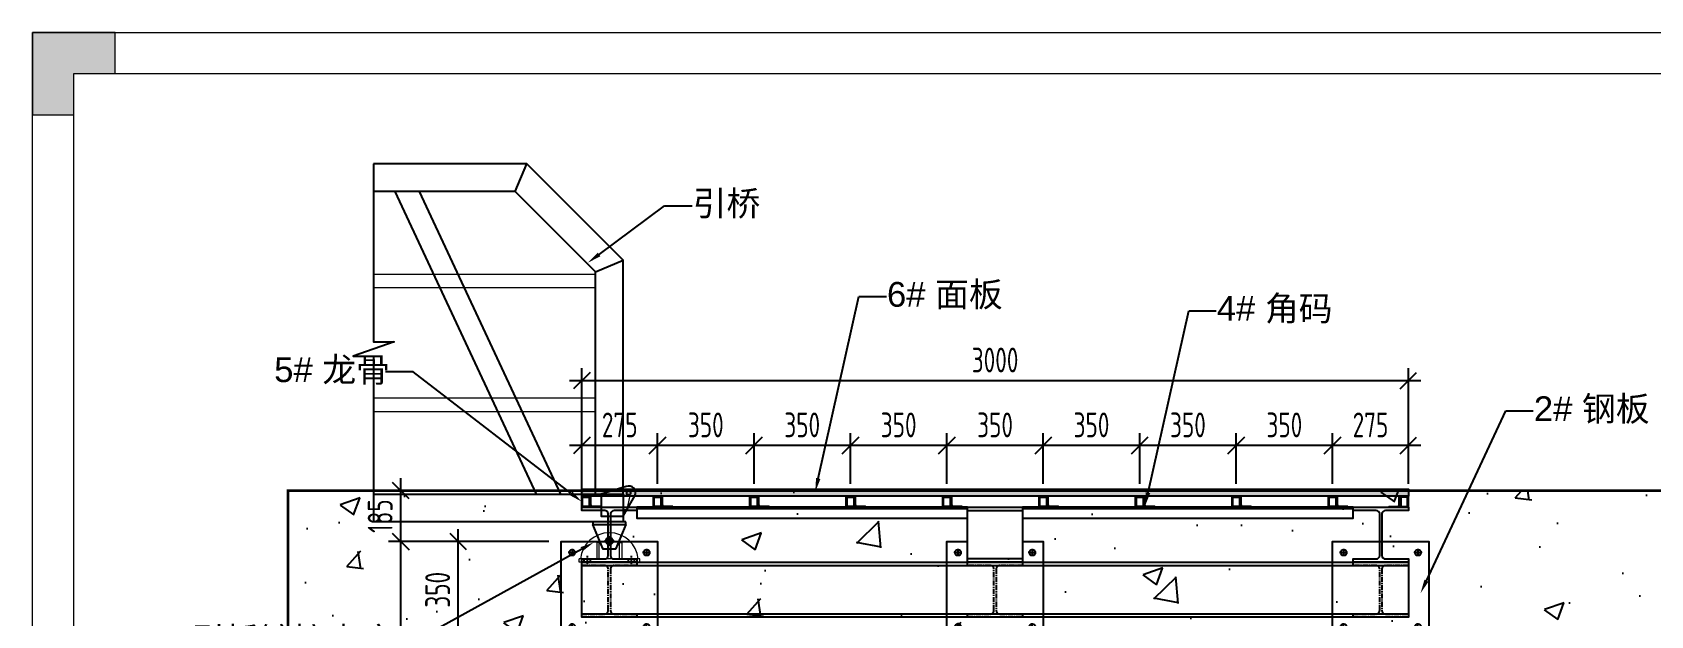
# Model space of a CAD drawing. Header units: millimetres. Extents: x 4 to 2106212, y -117026 to 198097.
# Drawn here: x 1875384 to 1881258, y 188018 to 190137 of the extents above; entities that cross this region are included whole.
import ezdxf
from ezdxf import colors
from ezdxf.entities.mleader import LeaderData, LeaderLine
from ezdxf.math import Vec2, Vec3

# ---------------------------------------------------------------- set-up
doc = ezdxf.new("R2010")
doc.units = ezdxf.units.MM
doc.linetypes.add('CENTER', pattern=[0.6, 0.375, -0.075, 0.075, -0.075])
doc.linetypes.add('CENTER2', pattern=[28.575, 19.05, -3.175, 3.175, -3.175])
for name, color, linetype in [('H200', 3, 'Continuous'), ('STEEL', 34, 'Continuous'), ('标注', 9, 'Continuous'), ('铝横梁', 220, 'Continuous'), ('铝通', 4, 'Continuous')]:
    doc.layers.add(name, color=color, linetype=linetype)
for name, color, linetype, lineweight in [('加强板', 140, 'Continuous', 18), ('图框', 7, 'Continuous', 13), ('型材', 7, 'Continuous', 15), ('文本', 3, 'Continuous', 13), ('结构', 4, 'Continuous', 18)]:
    doc.layers.add(name, color=color, linetype=linetype, lineweight=lineweight)
doc.styles.add('Arial', font='arial.ttf')
doc.styles.add('hztxt', font='ros1.shx', dxfattribs={"width": 0.8, "bigfont": 'hztxt.shx'})
doc.dimstyles.new('DIM-30', dxfattribs={"dimscale": 30, "dimtxt": 3, "dimasz": 2, "dimexe": 1.5, "dimexo": 1.5, "dimgap": 1, "dimtad": 1, "dimdec": 1, "dimdsep": 46, "dimtxsty": 'hztxt', "dimblk": 'OBLIQUE', "dimcen": 0, "dimdle": 1.5, "dimclrd": 9, "dimclre": 9, "dimclrt": 2, "dimadec": 1, "dimazin": 0, "dimtfac": 1, "dimtdec": 1, "dimtix": 1, "dimtmove": 2, "dimatfit": 3, "dimldrblk": 'OBLIQUE', "dimfxl": 15, "dimtolj": 1, "dimtzin": 0, "dimarcsym": 1})
pattern_1 = [(45, (-1939890.487, -198056.1196), (-3.367596045, 3.367596045), []), (45, (-1939888.242, -198056.1196), (-3.367596045, 3.367596045), [])]

# ---------------------------------------------------------------- blocks, each defined once
blk = doc.blocks.new('GW-TK')
at = {"layer": '图框', "linetype": 'Continuous', "lineweight": 0}
h = blk.add_hatch(color=256, dxfattribs=at)
h.dxf.hatch_style = 1
h.paths.add_polyline_path([(927183.55, 464715.01), (927183.55, 464705.01), (927188.55, 464705.01), (927188.55, 464710.01), (927193.56, 464710.01), (927193.56, 464715.01)])
blk.add_lwpolyline([(927188.55, 464705.01), (927188.55, 464710.01), (927193.56, 464710.01), (927193.56, 464715.01), (927183.55, 464715.01), (927183.55, 464705.01)], close=True, dxfattribs=at)
at = {"layer": '图框'}
for points in [[(927183.55, 464715.01), (927603.55, 464715.01), (927603.55, 464418.01), (927183.55, 464418.01)], [(927188.55, 464710.01), (927598.55, 464710.01), (927598.55, 464423.01), (927188.55, 464423.01)]]:
    blk.add_lwpolyline(points, close=True, dxfattribs=at)
blk = doc.blocks.new('*U768')
at = {"color": 252, "linetype": 'CENTER', "ltscale": 0.52}
for p, q in [((402.9, -670, 0), (431.5, -670, 0)), ((417.2, -655.7, 0), (417.2, -684.3, 0))]:
    blk.add_line(p, q, dxfattribs=at)
at = {"color": 252, "elevation": 0}
blk.add_lwpolyline([(-439.5, 700), (-439.5, 53.3), (-364.1, 53.3), (-512.2, 1.6), (-439.5, 1.6), (-439.5, -600)], dxfattribs=at)
blk.add_lwpolyline([(477.2, -600), (357.2, -600), (357.2, -610), (477.2, -610)], close=True, dxfattribs=at)
blk.add_lwpolyline([(477.2, -610), (441.1, -696.7, -0.315452), (436.4, -700), (397.9, -700, -0.315452), (393.2, -696.7), (357.2, -610)], format="xyb", dxfattribs=at)
at = {"color": 252}
blk.add_circle((417.2, -670, 0), 13, dxfattribs=at)
at = {"layer": '加强板', "color": 252, "elevation": 0}
blk.add_lwpolyline([(467.2, -505), (467.2, -555), (482.2, -555), (492.2, -505)], close=True, dxfattribs=at)
at = {"layer": '型材', "color": 252, "elevation": 0}
for points in [[(-439.5, 300), (367.2, 300), (367.2, 250), (-439.5, 250)], [(-439.5, -150), (367.2, -150), (367.2, -200), (-439.5, -200)]]:
    blk.add_lwpolyline(points, dxfattribs=at)
at = {"layer": '铝横梁', "color": 252, "elevation": 0}
for points in [[(-361.6, 600), (151.9, -500)], [(-273.3, 600), (240.2, -500)]]:
    blk.add_lwpolyline(points, dxfattribs=at)
at = {"layer": '铝通', "color": 252, "elevation": 0}
for points in [[(467.2, -500), (467.2, 350), (117.2, 700), (-439.5, 700)], [(75.7, 600), (117.2, 700)], [(367.2, -500), (367.2, 308.6), (75.7, 600), (-439.5, 600)], [(367.2, 308.6), (467.2, 350)], [(-439.5, -500), (467.2, -500), (467.2, -600), (-439.5, -600)]]:
    blk.add_lwpolyline(points, dxfattribs=at)
blk.add_lwpolyline([(509.9, -505.4, 0.668622), (478.4, -471.6), (387.2, -500), (387.2, -580), (467.2, -580)], format="xyb", close=True, dxfattribs=at)
at = {"layer": '铝通', "color": 252}
blk.add_circle((487.2, -495, 0), 7, dxfattribs=at)
blk = doc.blocks.new('*U769')
at = {"color": 0, "linetype": 'ByBlock', "lineweight": -2, "transparency": 16777216}
blk.add_blockref('*U768', (0, 0), dxfattribs=at)
blk = doc.blocks.new('_Oblique')
at = {"color": 0, "linetype": 'ByBlock', "lineweight": -2}
blk.add_line((-0.5, -0.5), (0.5, 0.5), dxfattribs=at)
blk = doc.blocks.new('*D789')
at = {"color": 9, "lineweight": -2, "transparency": 16777216}
for p, q in [((1876721.8, 183991.6), (1876721.8, 188331.6)), ((1877258.7, 188286.6), (1876676.8, 188286.6)), ((1877258.7, 184036.6), (1876676.8, 184036.6))]:
    blk.add_line(p, q, dxfattribs=at)
at = {"layer": 'Defpoints', "color": 0, "transparency": 16777216}
for p in [(1876721.8, 188286.6), (1877303.7, 188286.6), (1877303.7, 184036.6)]:
    blk.add_point(p, dxfattribs=at)
at = {"color": 9, "lineweight": -2, "transparency": 16777216, "xscale": 60, "yscale": 60, "zscale": 60}
for p, rotation in [((1876721.8, 188286.6), 90), ((1876721.8, 184036.6), 270)]:
    blk.add_blockref('_Oblique', p, dxfattribs=dict(at, rotation=rotation))
at = {"color": 2, "transparency": 16777216, "insert": (1876646.8, 186161.6), "char_height": 90, "attachment_point": 5, "rotation": 90, "style": 'hztxt'}
blk.add_mtext('\\A1;4250', dxfattribs=at)
blk = doc.blocks.new('*U790')
at = {"layer": 'STEEL'}
for p, q in [((-148.2, 135), (-121.8, 135)), ((-135, 148.2), (-135, 121.8)), ((121.8, 135), (148.2, 135)), ((135, 148.2), (135, 121.8)), ((-148.2, -135), (-121.8, -135)), ((-135, -148.2), (-135, -121.8)), ((121.8, -135), (148.2, -135)), ((135, -148.2), (135, -121.8))]:
    blk.add_line(p, q, dxfattribs=at)
for points in [[(-100, -175), (-175, -175), (-175, 175), (-100, 175)], [(100, 175), (175, 175), (175, -175), (100, -175)]]:
    blk.add_lwpolyline(points, dxfattribs=at)
for centre in [(-135, 135), (135, 135), (-135, -135), (135, -135)]:
    blk.add_circle(centre, 11, dxfattribs=at)
blk = doc.blocks.new('*U791')
at = {"color": 0, "linetype": 'ByBlock', "lineweight": -2, "transparency": 16777216}
blk.add_blockref('*U790', (0, 0), dxfattribs=at)
blk = doc.blocks.new('*U792')
at = {"layer": 'STEEL'}
for p, q in [((-148.2, 135), (-121.8, 135)), ((-135, 148.2), (-135, 121.8)), ((121.8, 135), (148.2, 135)), ((135, 148.2), (135, 121.8)), ((-148.2, -135), (-121.8, -135)), ((-135, -148.2), (-135, -121.8)), ((121.8, -135), (148.2, -135)), ((135, -148.2), (135, -121.8))]:
    blk.add_line(p, q, dxfattribs=at)
for points in [[(-100, -175), (-175, -175), (-175, 175), (-100, 175)], [(100, 175), (175, 175), (175, -175), (100, -175)]]:
    blk.add_lwpolyline(points, dxfattribs=at)
for centre in [(-135, 135), (135, 135), (-135, -135), (135, -135)]:
    blk.add_circle(centre, 11, dxfattribs=at)
blk = doc.blocks.new('*U793')
at = {"color": 0, "linetype": 'ByBlock', "lineweight": -2, "transparency": 16777216}
blk.add_blockref('*U792', (0, 0), dxfattribs=at)
blk = doc.blocks.new('*U794')
at = {"layer": 'STEEL'}
for p, q in [((-148.2, 135), (-121.8, 135)), ((-135, 148.2), (-135, 121.8)), ((121.8, 135), (148.2, 135)), ((135, 148.2), (135, 121.8)), ((-148.2, -135), (-121.8, -135)), ((-135, -148.2), (-135, -121.8)), ((121.8, -135), (148.2, -135)), ((135, -148.2), (135, -121.8))]:
    blk.add_line(p, q, dxfattribs=at)
for points in [[(-100, -175), (-175, -175), (-175, 175), (-100, 175)], [(100, 175), (175, 175), (175, -175), (100, -175)]]:
    blk.add_lwpolyline(points, dxfattribs=at)
for centre in [(-135, 135), (135, 135), (-135, -135), (135, -135)]:
    blk.add_circle(centre, 11, dxfattribs=at)
blk = doc.blocks.new('*U795')
at = {"color": 0, "linetype": 'ByBlock', "lineweight": -2, "transparency": 16777216}
blk.add_blockref('*U794', (0, 0), dxfattribs=at)
blk = doc.blocks.new('*U822')
h = blk.add_hatch()
h.set_pattern_fill('AR-CONC', color=252, scale=4, angle=-1.78635)
h.set_pattern_definition([(48.21365, (-1955493.9, -187048), (726.39706, -86.44208), [76.2, -838.2]), (353.21365, (-1955493.9, -187048), (-117.08218, 768.2505), [60.96, -670.56234]), (98.665094, (-1955433.35, -187055.2), (609.31489, 681.8084), [64.76004, -712.36098]), (44.39785, (-1955487.55, -186844.9), (1078.5469, -201.8886), [114.3, -1257.3]), (94.849206, (-1955397.7, -186861.7), (980.00676, 959.62144), [97.1401, -1068.54243]), (349.3978, (-1955487.6, -186844.9), (980.00676, 959.62144), [91.43987, -1005.8389]), (19.21365, (-1955387.6, -186898.8), (593.41132, -427.76689), [76.2, -838.2]), (324.21365, (-1955387.6, -186898.8), (270.0545, 728.68768), [60.96, -670.56]), (69.665094, (-1955338.1, -186934.5), (863.4658, 300.9208), [64.76004, -712.35975]), (35.713649, (-1955493.89, -187047.98), (22.89163, 337.670666), [0, -662.432, 0, -680.72, 0, -673.1]), (5.713649, (-1955493.9, -187048), (279.640336, 392.19577), [0, -388.112, 0, -647.192, 0, -256.54]), (325.713649, (-1955720.34, -187040.92), (541.38448, -39.810717), [0, -254, 0, -792.48, 0, -1051.56]), (315.71365, (-1955821.9, -187037.75), (595.39922, 83.18622), [0, -330.2, 0, -526.288, 0, -746.76])])
h.paths.add_polyline_path([(2495.4, 116.7), (2690.3, 116.7), (2310.4, 226.6), (2500, 226.6), (2500, 2594.8), (-232.2, 2594.8), (-2500, 2594.8), (-2500, 226.6), (-2310.4, 226.6), (-2690.3, 116.7), (-2495.4, 116.7), (-2495.4, -2405.2), (-287.2, -2405.2), (-287.2, -2594.8), (-177.3, -2214.9), (-177.3, -2409.9), (2495.4, -2409.9)])
at = {"color": 252, "const_width": 10}
for points in [[(-2495.4, -2409.9), (-2495.4, 116.7), (-2690.3, 116.7), (-2310.4, 226.6), (-2500, 226.6), (-2500, 2594.8), (-227.4, 2594.8)], [(-2495.4, -2405.2), (-287.2, -2405.2), (-287.2, -2594.8), (-177.3, -2214.9), (-177.3, -2409.9), (2495.4, -2409.9), (2495.4, 116.7), (2690.3, 116.7), (2310.4, 226.6), (2500, 226.6), (2500, 2594.8), (-232.2, 2594.8)]]:
    blk.add_lwpolyline(points, dxfattribs=at)
blk = doc.blocks.new('*U823')
at = {"layer": 'H200', "color": 0, "linetype": 'ByBlock', "lineweight": -2, "transparency": 16777216}
blk.add_blockref('*U822', (0, 0), dxfattribs=at)
blk = doc.blocks.new('*D826')
at = {"color": 9, "lineweight": -2, "transparency": 16777216}
for p, q in [((1876930.3, 187891.6), (1876930.3, 188331.6)), ((1877258.7, 188286.6), (1876885.3, 188286.6)), ((1877258.7, 187936.6), (1876885.3, 187936.6))]:
    blk.add_line(p, q, dxfattribs=at)
at = {"layer": 'Defpoints', "color": 0, "transparency": 16777216}
for p in [(1876930.3, 188286.6), (1877303.7, 188286.6), (1877303.7, 187936.6)]:
    blk.add_point(p, dxfattribs=at)
at = {"color": 9, "lineweight": -2, "transparency": 16777216, "xscale": 60, "yscale": 60, "zscale": 60}
for p, rotation in [((1876930.3, 188286.6), 90), ((1876930.3, 187936.6), 270)]:
    blk.add_blockref('_Oblique', p, dxfattribs=dict(at, rotation=rotation))
at = {"color": 2, "transparency": 16777216, "insert": (1876855.3, 188111.6), "char_height": 90, "attachment_point": 5, "rotation": 90, "style": 'hztxt'}
blk.add_mtext('\\A1;350', dxfattribs=at)
blk = doc.blocks.new('*D827')
at = {"color": 9, "lineweight": -2, "transparency": 16777216}
for p, q in [((1876721.8, 188241.6), (1876721.8, 188516.6)), ((1877258.7, 188471.6), (1876676.8, 188471.6)), ((1877258.7, 188286.6), (1876676.8, 188286.6))]:
    blk.add_line(p, q, dxfattribs=at)
at = {"layer": 'Defpoints', "color": 0, "transparency": 16777216}
for p in [(1876721.8, 188471.6), (1877303.7, 188471.6), (1877303.7, 188286.6)]:
    blk.add_point(p, dxfattribs=at)
at = {"color": 9, "lineweight": -2, "transparency": 16777216, "xscale": 60, "yscale": 60, "zscale": 60}
for p, rotation in [((1876721.8, 188471.6), 90), ((1876721.8, 188286.6), 270)]:
    blk.add_blockref('_Oblique', p, dxfattribs=dict(at, rotation=rotation))
at = {"color": 2, "transparency": 16777216, "insert": (1876646.8, 188379.1), "char_height": 90, "attachment_point": 5, "rotation": 90, "style": 'hztxt'}
blk.add_mtext('\\A1;185', dxfattribs=at)
blk = doc.blocks.new('JAGZZ')
at = {"color": 1, "linetype": 'CENTER2', "ltscale": 0.2}
for p, q in [((524724.7, 13006.5), (524689.4, 13006.5)), ((524707.1, 12988.9), (524707.1, 13024.1)), ((524616.1, 12929.5), (524616.1, 12941.5)), ((524627.1, 12917.9), (524627.1, 12953.1)), ((524638.1, 12929.5), (524638.1, 12941.5)), ((524776.1, 12929.5), (524776.1, 12941.5)), ((524787.1, 12917.9), (524787.1, 12953.1)), ((524798.1, 12929.5), (524798.1, 12941.5))]:
    blk.add_line(p, q, dxfattribs=at)
at = {"layer": '结构', "color": 4}
for p, q in [((524597.1, 12929.5), (524597.1, 12941.5)), ((524817.1, 12941.5), (524597.1, 12941.5)), ((524817.1, 12929.5), (524597.1, 12929.5)), ((524817.1, 12929.5), (524817.1, 12941.5))]:
    blk.add_line(p, q, dxfattribs=at)
for points in [[(524670.1, 12941.5), (524670.1, 13001.5), (524662.1, 13001.5), (524662.1, 12941.5)], [(524744.1, 12941.5), (524744.1, 13001.5), (524752.1, 13001.5), (524752.1, 12941.5)]]:
    blk.add_lwpolyline(points, close=True, dxfattribs=at)
at = {"layer": '结构'}
blk.add_circle((524707.1, 13006.5), 13, dxfattribs=at)
at = {"layer": '结构', "color": 4}
blk.add_arc((524707.1, 12931), 105.5, 5.72481, 174.27519, dxfattribs=at)
blk = doc.blocks.new('*U1346')
at = {"layer": 'STEEL'}
h = blk.add_hatch(dxfattribs=at)
h.set_pattern_fill('ANSI32', color=5, scale=0.5)
h.set_pattern_definition(pattern_1)
h.paths.add_polyline_path([(-5, 20), (-3, 20, -0.414214), (-2, 19), (-2, -12.5, 0.414214), (2.5, -17), (34, -17, -0.414214), (35, -18), (35, -20), (-5, -20)])
at = {"layer": 'STEEL', "color": 5}
for p, q in [((-3, 20), (-5, 20)), ((-5, 20), (-5, -20)), ((-2, -12.5), (-2, 19)), ((-5, -20), (35, -20)), ((34, -17), (2.5, -17)), ((35, -20), (35, -18))]:
    blk.add_line(p, q, dxfattribs=at)
for centre, radius, start, end in [((-3, 19), 1, 0, 90), ((2.5, -12.5), 4.5, 180, 270), ((34, -18), 1, 0, 90)]:
    blk.add_arc(centre, radius, start, end, dxfattribs=at)
at = {"layer": '铝通', "color": 0}
for points in [[(-5, -20), (-35, -20), (-35, 20), (-5, 20)], [(-8, -17), (-32, -17), (-32, 17), (-8, 17)]]:
    blk.add_lwpolyline(points, close=True, dxfattribs=at)
blk = doc.blocks.new('*U1347')
at = {"color": 0, "linetype": 'ByBlock', "lineweight": -2, "transparency": 16777216}
blk.add_blockref('*U1346', (0, 0), dxfattribs=at)
blk = doc.blocks.new('*U1349')
at = {"layer": 'STEEL'}
h = blk.add_hatch(dxfattribs=at)
h.set_pattern_fill('ANSI32', color=5, scale=0.5)
h.set_pattern_definition(pattern_1)
h.paths.add_polyline_path([(-5, 20), (-3, 20, -0.414214), (-2, 19), (-2, -12.5, 0.414214), (2.5, -17), (34, -17, -0.414214), (35, -18), (35, -20), (-5, -20)])
at = {"layer": 'STEEL', "color": 5}
for p, q in [((-3, 20), (-5, 20)), ((-5, 20), (-5, -20)), ((-2, -12.5), (-2, 19)), ((-5, -20), (35, -20)), ((34, -17), (2.5, -17)), ((35, -20), (35, -18))]:
    blk.add_line(p, q, dxfattribs=at)
for centre, radius, start, end in [((-3, 19), 1, 0, 90), ((2.5, -12.5), 4.5, 180, 270), ((34, -18), 1, 0, 90)]:
    blk.add_arc(centre, radius, start, end, dxfattribs=at)
at = {"layer": '铝通', "color": 0}
for points in [[(-5, -20), (-35, -20), (-35, 20), (-5, 20)], [(-8, -17), (-32, -17), (-32, 17), (-8, 17)]]:
    blk.add_lwpolyline(points, close=True, dxfattribs=at)
blk = doc.blocks.new('*U1348')
at = {"color": 0, "linetype": 'ByBlock', "lineweight": -2, "transparency": 16777216}
blk.add_blockref('*U1349', (0, 0), dxfattribs=at)
blk = doc.blocks.new('*U1351')
at = {"layer": 'STEEL'}
h = blk.add_hatch(dxfattribs=at)
h.set_pattern_fill('ANSI32', color=5, scale=0.5)
h.set_pattern_definition(pattern_1)
h.paths.add_polyline_path([(-5, 20), (-3, 20, -0.414214), (-2, 19), (-2, -12.5, 0.414214), (2.5, -17), (34, -17, -0.414214), (35, -18), (35, -20), (-5, -20)])
at = {"layer": 'STEEL', "color": 5}
for p, q in [((-3, 20), (-5, 20)), ((-5, 20), (-5, -20)), ((-2, -12.5), (-2, 19)), ((-5, -20), (35, -20)), ((34, -17), (2.5, -17)), ((35, -20), (35, -18))]:
    blk.add_line(p, q, dxfattribs=at)
for centre, radius, start, end in [((-3, 19), 1, 0, 90), ((2.5, -12.5), 4.5, 180, 270), ((34, -18), 1, 0, 90)]:
    blk.add_arc(centre, radius, start, end, dxfattribs=at)
at = {"layer": '铝通', "color": 0}
for points in [[(-5, -20), (-35, -20), (-35, 20), (-5, 20)], [(-8, -17), (-32, -17), (-32, 17), (-8, 17)]]:
    blk.add_lwpolyline(points, close=True, dxfattribs=at)
blk = doc.blocks.new('*U1350')
at = {"color": 0, "linetype": 'ByBlock', "lineweight": -2, "transparency": 16777216}
for p in [(0, 0), (350, 0), (700, 0), (1050, 0), (1400, 0), (1750, 0), (2100, 0), (2450, 0)]:
    blk.add_blockref('*U1351', p, dxfattribs=at)
blk = doc.blocks.new('*D1352')
at = {"color": 9, "lineweight": -2, "transparency": 16777216}
for p, q in [((1880103.7, 188496.6), (1880103.7, 188680.6)), ((1880378.7, 188496.6), (1880378.7, 188680.6)), ((1880423.7, 188635.6), (1880058.7, 188635.6))]:
    blk.add_line(p, q, dxfattribs=at)
at = {"layer": 'Defpoints', "color": 0, "transparency": 16777216}
for p in [(1880103.7, 188635.6), (1880103.7, 188451.6), (1880378.7, 188451.6)]:
    blk.add_point(p, dxfattribs=at)
at = {"color": 9, "lineweight": -2, "transparency": 16777216, "xscale": 60, "yscale": 60, "zscale": 60, "rotation": 180}
blk.add_blockref('_Oblique', (1880103.7, 188635.6), dxfattribs=at)
at = {"color": 9, "lineweight": -2, "transparency": 16777216, "xscale": 60, "yscale": 60, "zscale": 60}
blk.add_blockref('_Oblique', (1880378.7, 188635.6), dxfattribs=at)
at = {"color": 2, "transparency": 16777216, "insert": (1880241.2, 188710.6), "char_height": 90, "attachment_point": 5, "style": 'hztxt'}
blk.add_mtext('\\A1;275', dxfattribs=at)
blk = doc.blocks.new('*D1353')
at = {"color": 9, "lineweight": -2, "transparency": 16777216}
for p, q in [((1879753.7, 188496.6), (1879753.7, 188680.6)), ((1880103.7, 188496.6), (1880103.7, 188680.6)), ((1880148.7, 188635.6), (1879708.7, 188635.6))]:
    blk.add_line(p, q, dxfattribs=at)
at = {"layer": 'Defpoints', "color": 0, "transparency": 16777216}
for p in [(1879753.7, 188635.6), (1879753.7, 188451.6), (1880103.7, 188451.6)]:
    blk.add_point(p, dxfattribs=at)
at = {"color": 9, "lineweight": -2, "transparency": 16777216, "xscale": 60, "yscale": 60, "zscale": 60, "rotation": 180}
blk.add_blockref('_Oblique', (1879753.7, 188635.6), dxfattribs=at)
at = {"color": 9, "lineweight": -2, "transparency": 16777216, "xscale": 60, "yscale": 60, "zscale": 60}
blk.add_blockref('_Oblique', (1880103.7, 188635.6), dxfattribs=at)
at = {"color": 2, "transparency": 16777216, "insert": (1879928.7, 188710.6), "char_height": 90, "attachment_point": 5, "style": 'hztxt'}
blk.add_mtext('\\A1;350', dxfattribs=at)
blk = doc.blocks.new('*D1354')
at = {"color": 9, "lineweight": -2, "transparency": 16777216}
for p, q in [((1879403.7, 188496.6), (1879403.7, 188680.6)), ((1879753.7, 188496.6), (1879753.7, 188680.6)), ((1879798.7, 188635.6), (1879358.7, 188635.6))]:
    blk.add_line(p, q, dxfattribs=at)
at = {"layer": 'Defpoints', "color": 0, "transparency": 16777216}
for p in [(1879403.7, 188635.6), (1879403.7, 188451.6), (1879753.7, 188451.6)]:
    blk.add_point(p, dxfattribs=at)
at = {"color": 9, "lineweight": -2, "transparency": 16777216, "xscale": 60, "yscale": 60, "zscale": 60, "rotation": 180}
blk.add_blockref('_Oblique', (1879403.7, 188635.6), dxfattribs=at)
at = {"color": 9, "lineweight": -2, "transparency": 16777216, "xscale": 60, "yscale": 60, "zscale": 60}
blk.add_blockref('_Oblique', (1879753.7, 188635.6), dxfattribs=at)
at = {"color": 2, "transparency": 16777216, "insert": (1879578.7, 188710.6), "char_height": 90, "attachment_point": 5, "style": 'hztxt'}
blk.add_mtext('\\A1;350', dxfattribs=at)
blk = doc.blocks.new('*D1355')
at = {"color": 9, "lineweight": -2, "transparency": 16777216}
for p, q in [((1879053.7, 188496.6), (1879053.7, 188680.6)), ((1879403.7, 188496.6), (1879403.7, 188680.6)), ((1879448.7, 188635.6), (1879008.7, 188635.6))]:
    blk.add_line(p, q, dxfattribs=at)
at = {"layer": 'Defpoints', "color": 0, "transparency": 16777216}
for p in [(1879053.7, 188635.6), (1879053.7, 188451.6), (1879403.7, 188451.6)]:
    blk.add_point(p, dxfattribs=at)
at = {"color": 9, "lineweight": -2, "transparency": 16777216, "xscale": 60, "yscale": 60, "zscale": 60, "rotation": 180}
blk.add_blockref('_Oblique', (1879053.7, 188635.6), dxfattribs=at)
at = {"color": 9, "lineweight": -2, "transparency": 16777216, "xscale": 60, "yscale": 60, "zscale": 60}
blk.add_blockref('_Oblique', (1879403.7, 188635.6), dxfattribs=at)
at = {"color": 2, "transparency": 16777216, "insert": (1879228.7, 188710.6), "char_height": 90, "attachment_point": 5, "style": 'hztxt'}
blk.add_mtext('\\A1;350', dxfattribs=at)
blk = doc.blocks.new('*D1356')
at = {"color": 9, "lineweight": -2, "transparency": 16777216}
for p, q in [((1878703.7, 188496.6), (1878703.7, 188680.6)), ((1879053.7, 188496.6), (1879053.7, 188680.6)), ((1879098.7, 188635.6), (1878658.7, 188635.6))]:
    blk.add_line(p, q, dxfattribs=at)
at = {"layer": 'Defpoints', "color": 0, "transparency": 16777216}
for p in [(1878703.7, 188635.6), (1878703.7, 188451.6), (1879053.7, 188451.6)]:
    blk.add_point(p, dxfattribs=at)
at = {"color": 9, "lineweight": -2, "transparency": 16777216, "xscale": 60, "yscale": 60, "zscale": 60, "rotation": 180}
blk.add_blockref('_Oblique', (1878703.7, 188635.6), dxfattribs=at)
at = {"color": 9, "lineweight": -2, "transparency": 16777216, "xscale": 60, "yscale": 60, "zscale": 60}
blk.add_blockref('_Oblique', (1879053.7, 188635.6), dxfattribs=at)
at = {"color": 2, "transparency": 16777216, "insert": (1878878.7, 188710.6), "char_height": 90, "attachment_point": 5, "style": 'hztxt'}
blk.add_mtext('\\A1;350', dxfattribs=at)
blk = doc.blocks.new('*D1357')
at = {"color": 9, "lineweight": -2, "transparency": 16777216}
for p, q in [((1878353.7, 188496.6), (1878353.7, 188680.6)), ((1878703.7, 188496.6), (1878703.7, 188680.6)), ((1878748.7, 188635.6), (1878308.7, 188635.6))]:
    blk.add_line(p, q, dxfattribs=at)
at = {"layer": 'Defpoints', "color": 0, "transparency": 16777216}
for p in [(1878353.7, 188635.6), (1878353.7, 188451.6), (1878703.7, 188451.6)]:
    blk.add_point(p, dxfattribs=at)
at = {"color": 9, "lineweight": -2, "transparency": 16777216, "xscale": 60, "yscale": 60, "zscale": 60, "rotation": 180}
blk.add_blockref('_Oblique', (1878353.7, 188635.6), dxfattribs=at)
at = {"color": 9, "lineweight": -2, "transparency": 16777216, "xscale": 60, "yscale": 60, "zscale": 60}
blk.add_blockref('_Oblique', (1878703.7, 188635.6), dxfattribs=at)
at = {"color": 2, "transparency": 16777216, "insert": (1878528.7, 188710.6), "char_height": 90, "attachment_point": 5, "style": 'hztxt'}
blk.add_mtext('\\A1;350', dxfattribs=at)
blk = doc.blocks.new('*D1358')
at = {"color": 9, "lineweight": -2, "transparency": 16777216}
for p, q in [((1878003.7, 188496.6), (1878003.7, 188680.6)), ((1878353.7, 188496.6), (1878353.7, 188680.6)), ((1878398.7, 188635.6), (1877958.7, 188635.6))]:
    blk.add_line(p, q, dxfattribs=at)
at = {"layer": 'Defpoints', "color": 0, "transparency": 16777216}
for p in [(1878003.7, 188635.6), (1878003.7, 188451.6), (1878353.7, 188451.6)]:
    blk.add_point(p, dxfattribs=at)
at = {"color": 9, "lineweight": -2, "transparency": 16777216, "xscale": 60, "yscale": 60, "zscale": 60, "rotation": 180}
blk.add_blockref('_Oblique', (1878003.7, 188635.6), dxfattribs=at)
at = {"color": 9, "lineweight": -2, "transparency": 16777216, "xscale": 60, "yscale": 60, "zscale": 60}
blk.add_blockref('_Oblique', (1878353.7, 188635.6), dxfattribs=at)
at = {"color": 2, "transparency": 16777216, "insert": (1878178.7, 188710.6), "char_height": 90, "attachment_point": 5, "style": 'hztxt'}
blk.add_mtext('\\A1;350', dxfattribs=at)
blk = doc.blocks.new('*D1359')
at = {"color": 9, "lineweight": -2, "transparency": 16777216}
for p, q in [((1877653.7, 188496.6), (1877653.7, 188680.6)), ((1878003.7, 188496.6), (1878003.7, 188680.6)), ((1878048.7, 188635.6), (1877608.7, 188635.6))]:
    blk.add_line(p, q, dxfattribs=at)
at = {"layer": 'Defpoints', "color": 0, "transparency": 16777216}
for p in [(1877653.7, 188635.6), (1877653.7, 188451.6), (1878003.7, 188451.6)]:
    blk.add_point(p, dxfattribs=at)
at = {"color": 9, "lineweight": -2, "transparency": 16777216, "xscale": 60, "yscale": 60, "zscale": 60, "rotation": 180}
blk.add_blockref('_Oblique', (1877653.7, 188635.6), dxfattribs=at)
at = {"color": 9, "lineweight": -2, "transparency": 16777216, "xscale": 60, "yscale": 60, "zscale": 60}
blk.add_blockref('_Oblique', (1878003.7, 188635.6), dxfattribs=at)
at = {"color": 2, "transparency": 16777216, "insert": (1877828.7, 188710.6), "char_height": 90, "attachment_point": 5, "style": 'hztxt'}
blk.add_mtext('\\A1;350', dxfattribs=at)
blk = doc.blocks.new('*D1360')
at = {"color": 9, "lineweight": -2, "transparency": 16777216}
for p, q in [((1877378.7, 188496.6), (1877378.7, 188680.6)), ((1877653.7, 188496.6), (1877653.7, 188680.6)), ((1877698.7, 188635.6), (1877333.7, 188635.6))]:
    blk.add_line(p, q, dxfattribs=at)
at = {"layer": 'Defpoints', "color": 0, "transparency": 16777216}
for p in [(1877378.7, 188635.6), (1877378.7, 188451.6), (1877653.7, 188451.6)]:
    blk.add_point(p, dxfattribs=at)
at = {"color": 9, "lineweight": -2, "transparency": 16777216, "xscale": 60, "yscale": 60, "zscale": 60, "rotation": 180}
blk.add_blockref('_Oblique', (1877378.7, 188635.6), dxfattribs=at)
at = {"color": 9, "lineweight": -2, "transparency": 16777216, "xscale": 60, "yscale": 60, "zscale": 60}
blk.add_blockref('_Oblique', (1877653.7, 188635.6), dxfattribs=at)
at = {"color": 2, "transparency": 16777216, "insert": (1877516.2, 188710.6), "char_height": 90, "attachment_point": 5, "style": 'hztxt'}
blk.add_mtext('\\A1;275', dxfattribs=at)
blk = doc.blocks.new('*D1361')
at = {"color": 9, "lineweight": -2, "transparency": 16777216}
for p, q in [((1877378.7, 188456.6), (1877378.7, 188916.2)), ((1880378.7, 188496.6), (1880378.7, 188916.2)), ((1880423.7, 188871.2), (1877333.7, 188871.2))]:
    blk.add_line(p, q, dxfattribs=at)
at = {"layer": 'Defpoints', "color": 0, "transparency": 16777216}
for p in [(1877378.7, 188871.2), (1880378.7, 188451.6), (1877378.7, 188411.6)]:
    blk.add_point(p, dxfattribs=at)
at = {"color": 9, "lineweight": -2, "transparency": 16777216, "xscale": 60, "yscale": 60, "zscale": 60, "rotation": 180}
blk.add_blockref('_Oblique', (1877378.7, 188871.2), dxfattribs=at)
at = {"color": 9, "lineweight": -2, "transparency": 16777216, "xscale": 60, "yscale": 60, "zscale": 60}
blk.add_blockref('_Oblique', (1880378.7, 188871.2), dxfattribs=at)
at = {"color": 2, "transparency": 16777216, "insert": (1878878.7, 188946.2), "char_height": 90, "attachment_point": 5, "style": 'hztxt'}
blk.add_mtext('\\A1;3000', dxfattribs=at)
blk = doc.blocks.new('*U1372')
at = {"layer": 'H200', "color": 21}
for points in [[(-100, 100), (100, 100), (100, -100), (-100, -100)], [(-100, 88), (100, 88), (100, -88), (-100, -88)]]:
    blk.add_lwpolyline(points, close=True, dxfattribs=at)
blk = doc.blocks.new('*U1373')
at = {"color": 0, "linetype": 'ByBlock', "lineweight": -2, "transparency": 16777216}
blk.add_blockref('*U1372', (0, 0), dxfattribs=at)

msp = doc.modelspace()

# ---------------------------------------------------------------- hatches: boundary and pattern name
h = msp.add_hatch()
h.set_pattern_fill('CORK', color=45)
h.set_pattern_definition([(0, (-65395.0432, -10316.066), (0, 3.175), []), (135, (-65393.456, -10317.6535), (-6.350002743, -6.350002743), [4.49013, -4.49013]), (135, (-65392.662, -10317.6535), (-6.350002743, -6.350002743), [4.49013, -4.49013]), (135, (-65391.868, -10317.6535), (-6.350002743, -6.350002743), [4.49013, -4.49013])])
h.paths.add_polyline_path([(1880378.6549, 188451.5505), (1880378.6549, 188476.5505), (1877378.6549, 188476.5505), (1877378.6549, 188451.5505)])

# ---------------------------------------------------------------- linework, layer by layer
at = {"color": 45}
msp.add_lwpolyline([(1877378.6549, 188476.5505), (1880378.6549, 188476.5505), (1880378.6549, 188451.5505), (1877378.6549, 188451.5505)], close=True, dxfattribs=at)
at = {"layer": 'H200', "color": 21}
for points in [[(1877474.6549, 188388.5505, 0.359358828), (1877461.6549, 188399.5505), (1877378.6549, 188399.5505), (1877378.6549, 188411.5505), (1877578.6549, 188411.5505), (1877578.6549, 188399.5505), (1877495.6549, 188399.5505, 0.362402399), (1877482.6549, 188388.5505), (1877482.6549, 188236.5505, 0.414213562), (1877495.6549, 188223.5505), (1877578.6549, 188223.5505), (1877578.6549, 188211.5505), (1877378.6549, 188211.5505), (1877378.6549, 188223.5505), (1877461.6549, 188223.5505, 0.414213562), (1877474.6549, 188236.5505)], [(1880274.6549, 188388.5505, 0.359358828), (1880261.6549, 188399.5505), (1880178.6549, 188399.5505), (1880178.6549, 188411.5505), (1880378.6549, 188411.5505), (1880378.6549, 188399.5505), (1880295.6549, 188399.5505, 0.362402399), (1880282.6549, 188388.5505), (1880282.6549, 188236.5505, 0.414213562), (1880295.6549, 188223.5505), (1880378.6549, 188223.5505), (1880378.6549, 188211.5505), (1880178.6549, 188211.5505), (1880178.6549, 188223.5505), (1880261.6549, 188223.5505, 0.414213562), (1880274.6549, 188236.5505)]]:
    msp.add_lwpolyline(points, format="xyb", close=True, dxfattribs=at)
at = {"layer": 'H200', "color": 252, "linetype": 'CENTER', "ltscale": 50}
for points in [[(1877474.6549, 188188.5505, 0.359358828), (1877461.6549, 188199.5505), (1877378.6549, 188199.5505), (1877378.6549, 188211.5505), (1877578.6549, 188211.5505), (1877578.6549, 188199.5505), (1877495.6549, 188199.5505, 0.362402399), (1877482.6549, 188188.5505), (1877482.6549, 188036.5505, 0.414213562), (1877495.6549, 188023.5505), (1877578.6549, 188023.5505), (1877578.6549, 188011.5505), (1877378.6549, 188011.5505), (1877378.6549, 188023.5505), (1877461.6549, 188023.5505, 0.414213562), (1877474.6549, 188036.5505)], [(1878874.6549, 188188.5505, 0.359358828), (1878861.6549, 188199.5505), (1878778.6549, 188199.5505), (1878778.6549, 188211.5505), (1878978.6549, 188211.5505), (1878978.6549, 188199.5505), (1878895.6549, 188199.5505, 0.362402399), (1878882.6549, 188188.5505), (1878882.6549, 188036.5505, 0.414213562), (1878895.6549, 188023.5505), (1878978.6549, 188023.5505), (1878978.6549, 188011.5505), (1878778.6549, 188011.5505), (1878778.6549, 188023.5505), (1878861.6549, 188023.5505, 0.414213562), (1878874.6549, 188036.5505)], [(1880274.6549, 188188.5505, 0.359358828), (1880261.6549, 188199.5505), (1880178.6549, 188199.5505), (1880178.6549, 188211.5505), (1880378.6549, 188211.5505), (1880378.6549, 188199.5505), (1880295.6549, 188199.5505, 0.362402399), (1880282.6549, 188188.5505), (1880282.6549, 188036.5505, 0.414213562), (1880295.6549, 188023.5505), (1880378.6549, 188023.5505), (1880378.6549, 188011.5505), (1880178.6549, 188011.5505), (1880178.6549, 188023.5505), (1880261.6549, 188023.5505, 0.414213562), (1880274.6549, 188036.5505)]]:
    msp.add_lwpolyline(points, format="xyb", close=True, dxfattribs=at)
at = {"layer": 'H200'}
for points in [[(1877378.6549, 188211.5505), (1880378.6549, 188211.5505), (1880378.6549, 188011.5505), (1877378.6549, 188011.5505)], [(1877378.6549, 188199.5505), (1880378.6549, 188199.5505), (1880378.6549, 188023.5505), (1877378.6549, 188023.5505)]]:
    msp.add_lwpolyline(points, close=True, dxfattribs=at)
at = {"layer": 'STEEL', "color": 5}
for points in [[(1877578.6549, 188411.5505), (1877578.6549, 188371.5505), (1878778.6549, 188371.5505), (1878778.6549, 188411.5505), (1877578.6549, 188411.5505), (1877578.6549, 188406.5505), (1878778.6549, 188406.5505)], [(1878978.6549, 188411.5505), (1878978.6549, 188371.5505), (1880178.6549, 188371.5505), (1880178.6549, 188411.5505), (1878978.6549, 188411.5505), (1878978.6549, 188406.5505), (1880178.6549, 188406.5505)]]:
    msp.add_lwpolyline(points, dxfattribs=at)
at = {"layer": 'STEEL'}
for points in [[(1877378.6549, 188286.5505), (1877578.6549, 188286.5505)], [(1880178.6549, 188286.5505), (1880378.6549, 188286.5505)]]:
    msp.add_lwpolyline(points, dxfattribs=at)

# ---------------------------------------------------------------- block references
for name, p in [('*U769', (1877061.495, 188958.5505, -0.0001)), ('*U1347', (1877413.6549, 188431.5505)), ('*U1350', (1877673.6549, 188431.5505)), ('*U1373', (1878878.6549, 188311.5505)), ('*U791', (1877478.6549, 188111.5505)), ('*U793', (1878878.6549, 188111.5505)), ('*U795', (1880278.6549, 188111.5505))]:
    msp.add_blockref(name, p)
at = {"xscale": -1}
msp.add_blockref('*U1348', (1880343.6549, 188431.5505), dxfattribs=at)
at = {"color": 0}
msp.add_blockref('JAGZZ', (1352771.5977, 175282.0612), dxfattribs=at)
at = {"layer": 'H200', "color": 21}
msp.add_blockref('*U823', (1878812.1527, 185876.7756), dxfattribs=at)
at = {"layer": '文本', "xscale": 30, "yscale": 30, "zscale": 30}
msp.add_blockref('GW-TK', (-25940122.2514, -13751313.6738), dxfattribs=at)

# ---------------------------------------------------------------- dimensions: what is measured, and where the dimension line sits
for base, p1, p2, picture, middle in [((1877378.6549, 188871.2278), (1880378.6549, 188451.5505), (1877378.6549, 188411.5505), '*D1361', (1878878.6549, 188946.2278)), ((1877378.6549, 188635.6043), (1877653.6549, 188451.5505), (1877378.6549, 188451.5505), '*D1360', (1877516.1549, 188710.6043)), ((1877653.6549, 188635.6043), (1878003.6549, 188451.5505), (1877653.6549, 188451.5505), '*D1359', (1877828.6549, 188710.6043)), ((1878003.6549, 188635.6043), (1878353.6549, 188451.5505), (1878003.6549, 188451.5505), '*D1358', (1878178.6549, 188710.6043)), ((1878353.6549, 188635.6043), (1878703.6549, 188451.5505), (1878353.6549, 188451.5505), '*D1357', (1878528.6549, 188710.6043)), ((1878703.6549, 188635.6043), (1879053.6549, 188451.5505), (1878703.6549, 188451.5505), '*D1356', (1878878.6549, 188710.6043)), ((1879053.6549, 188635.6043), (1879403.6549, 188451.5505), (1879053.6549, 188451.5505), '*D1355', (1879228.6549, 188710.6043)), ((1879403.6549, 188635.6043), (1879753.6549, 188451.5505), (1879403.6549, 188451.5505), '*D1354', (1879578.6549, 188710.6043)), ((1879753.6549, 188635.6043), (1880103.6549, 188451.5505), (1879753.6549, 188451.5505), '*D1353', (1879928.6549, 188710.6043)), ((1880103.6549, 188635.6043), (1880378.6549, 188451.5505), (1880103.6549, 188451.5505), '*D1352', (1880241.1549, 188710.6043))]:
    dim = msp.add_linear_dim(base=base, p1=p1, p2=p2, dimstyle='DIM-30')
    dim.commit()
    dim.dimension.update_dxf_attribs({"geometry": picture, "text_midpoint": middle})
for base, p1, p2, picture, middle in [((1876721.8458, 188471.5549), (1877303.6549, 188286.5505), (1877303.6549, 188471.5549), '*D827', (1876646.8458, 188379.0527)), ((1876721.8458, 188286.5505), (1877303.6549, 184036.5502), (1877303.6549, 188286.5505), '*D789', (1876646.8458, 186161.5503)), ((1876930.3164, 188286.5505), (1877303.6549, 187936.5505), (1877303.6549, 188286.5505), '*D826', (1876855.3164, 188111.5505))]:
    dim = msp.add_linear_dim(base=base, p1=p1, p2=p2, angle=90, dimstyle='DIM-30')
    dim.commit()
    dim.dimension.update_dxf_attribs({"geometry": picture, "text_midpoint": middle})

# ---------------------------------------------------------------- leaders
at = {"layer": '标注', "color": 6}
ml = msp.add_multileader_mtext('Standard', dxfattribs=at)
ml.set_content('引桥', color=6, style='Arial')
ml.set_leader_properties(color=251)
ml.build(insert=Vec2(0, 0))
ml.multileader.update_dxf_attribs({"dogleg_length": 100, "arrow_head_size": 50})
ctx = ml.context
ctx.base_point, ctx.char_height, ctx.arrow_head_size, ctx.plane_origin = Vec3(1877779.0479, 189506.9469), 90, 50, Vec3(1881189.9904, 181623.0768)
notes = []
notes.append((ctx, [(0, (1, 1, 0), (1877679.0479, 189506.9469), (1, 0), 100, [(0, [(1877401.1554, 189299.9657)], 0, [])])]))
ctx.mtext.insert, ctx.mtext.width, ctx.mtext.flow_direction = Vec3(1877781.0479, 189560.2846), 428.671698, 5
ml = msp.add_multileader_mtext('Standard', dxfattribs=at)
ml.set_content('\\pxt8;6# 面板', color=6, style='Arial')
ml.set_leader_properties(color=251)
ml.build(insert=Vec2(0, 0))
ml.multileader.update_dxf_attribs({"dogleg_length": 100, "arrow_head_size": 50})
ctx = ml.context
ctx.base_point, ctx.char_height, ctx.arrow_head_size, ctx.plane_origin = Vec3(1878484.3002, 189176.8848), 90, 50, Vec3(1881668.0865, 181398.7396)
notes.append((ctx, [(0, (1, 1, 0), (1878384.3002, 189176.8848), (1, 0), 100, [(0, [(1878225.9269, 188467.2211)], 0, [])])]))
ctx.mtext.insert, ctx.mtext.width, ctx.mtext.flow_direction = Vec3(1878486.3002, 189229.8157), 786.302852, 5
ml = msp.add_multileader_mtext('Standard', dxfattribs=at)
ml.set_content('4# 角码', color=6, style='Arial')
ml.set_leader_properties(color=251)
ml.build(insert=Vec2(0, 0))
ml.multileader.update_dxf_attribs({"dogleg_length": 100, "arrow_head_size": 50})
ctx = ml.context
ctx.base_point, ctx.char_height, ctx.arrow_head_size, ctx.plane_origin = Vec3(1879681.3462, 189125.5322), 90, 50, Vec3(1882865.1326, 181347.387)
notes.append((ctx, [(0, (1, 1, 0), (1879581.3462, 189125.5322), (1, 0), 100, [(0, [(1879422.9729, 188415.8685)], 0, [])])]))
ctx.mtext.insert, ctx.mtext.width, ctx.mtext.flow_direction = Vec3(1879683.3462, 189178.8698), 786.302852, 5
ml = msp.add_multileader_mtext('Standard', dxfattribs=at)
ml.set_content('5# 龙骨', color=6, style='Arial')
ml.set_leader_properties(color=251)
ml.build(insert=Vec2(0, 0))
ml.multileader.update_dxf_attribs({"dogleg_length": 100, "arrow_head_size": 50})
ctx = ml.context
ctx.base_point, ctx.char_height, ctx.arrow_head_size, ctx.plane_origin = Vec3(1876241.2774, 188903.0182), 90, 50, Vec3(1879845.4833, 181019.148)
notes.append((ctx, [(1, (1, 1, 0), (1876766.3006, 188903.0182), (-1, 0), 100, [(0, [(1877378.6549, 188431.5505)], 0, [])])]))
ctx.mtext.insert, ctx.mtext.width, ctx.mtext.flow_direction = Vec3(1876262.0604, 188956.0653), 786.302852, 5
ml = msp.add_multileader_mtext('Standard', dxfattribs=at)
ml.set_content('2# 钢板', color=6, style='Arial')
ml.set_leader_properties(color=251)
ml.build(insert=Vec2(0, 0))
ml.multileader.update_dxf_attribs({"dogleg_length": 100, "arrow_head_size": 50})
ctx = ml.context
ctx.base_point, ctx.char_height, ctx.arrow_head_size, ctx.plane_origin = Vec3(1880832.2459, 188761.3202), 90, 50, Vec3(1883865.3531, 181030.7243)
notes.append((ctx, [(0, (1, 1, 0), (1880732.2459, 188761.3202), (1, 0), 100, [(0, [(1880423.1935, 188099.2057)], 0, [])])]))
ctx.mtext.insert, ctx.mtext.width, ctx.mtext.flow_direction = Vec3(1880834.2459, 188814.2511), 786.302852, 5
ml = msp.add_multileader_mtext('Standard', dxfattribs=at)
ml.set_content('引桥铰接支座', color=6, style='Arial')
ml.set_leader_properties(color=251)
ml.build(insert=Vec2(0, 0))
ml.multileader.update_dxf_attribs({"dogleg_length": 100, "arrow_head_size": 50})
ctx = ml.context
ctx.base_point, ctx.char_height, ctx.arrow_head_size, ctx.plane_origin = Vec3(1875907.9213, 187921.5663), 90, 50, Vec3(1879845.4833, 180037.6962)
notes.append((ctx, [(1, (1, 1, 0), (1876766.3006, 187921.5663), (-1, 0), 100, [(0, [(1877421.9609, 188283.5505)], 0, [])])]))
ctx.mtext.insert, ctx.mtext.width, ctx.mtext.flow_direction = Vec3(1875961.4988, 187974.904), 786.302852, 5
for ctx, leaders in notes:
    for number, flags, end, landing, length, lines in leaders:
        leader = LeaderData()
        leader.index, (leader.has_last_leader_line, leader.has_dogleg_vector, leader.attachment_direction) = number, flags
        leader.last_leader_point, leader.dogleg_vector, leader.dogleg_length = Vec3(end), Vec3(landing), length
        for number, points, colour, breaks in lines:
            line = LeaderLine()
            line.index, line.vertices, line.color, line.breaks = number, Vec3.list(points), colors.encode_raw_color(colour), breaks
            leader.lines.append(line)
        ctx.leaders.append(leader)

doc.saveas('drawing.dxf')
